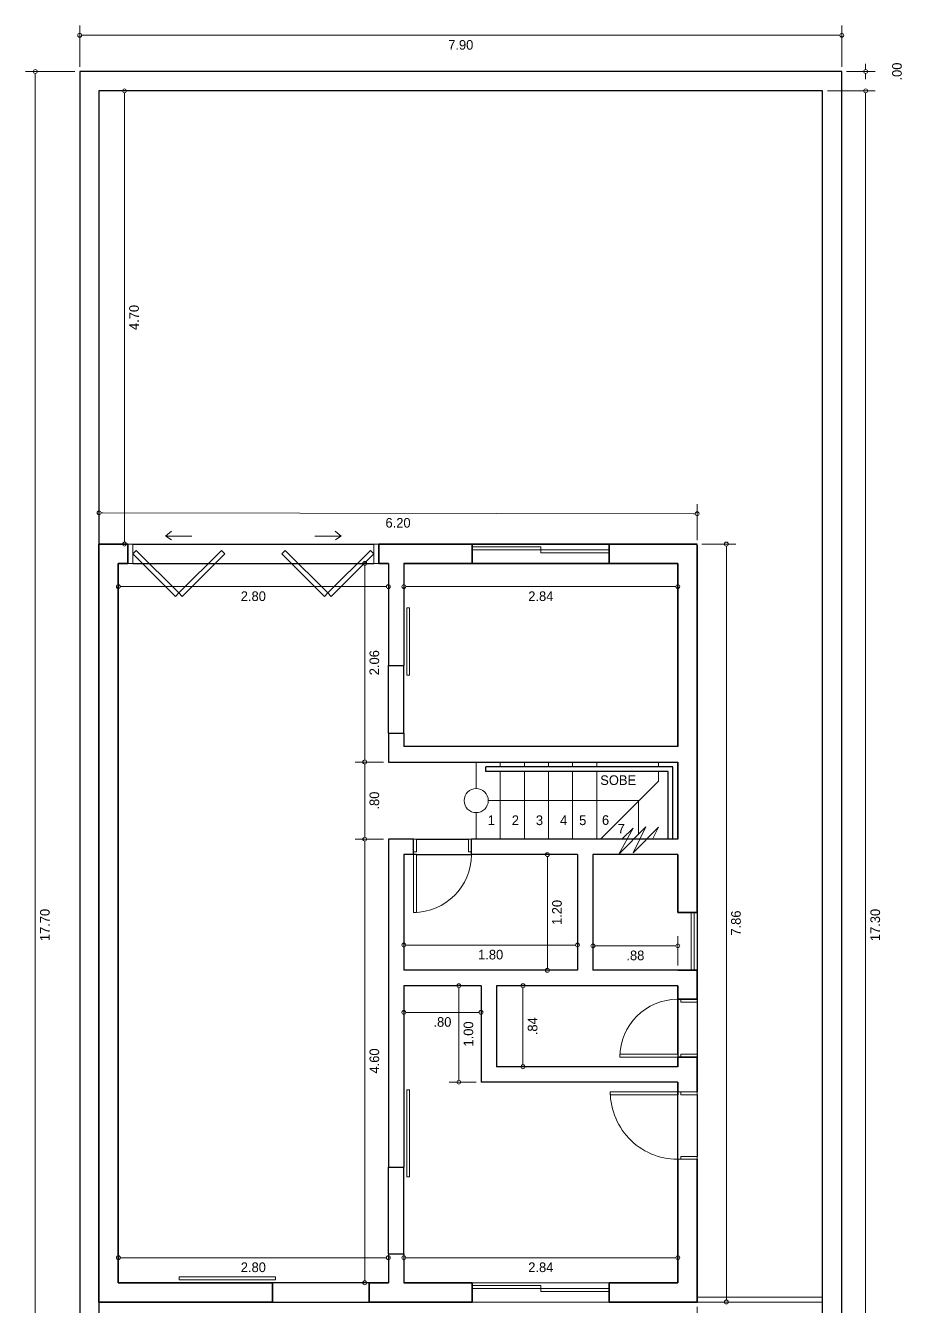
# Model space of a CAD drawing. Header units: inches. Extents: x 256063 to 256317, y 9351677 to 9351803.
# Drawn here: x 256297.97 to 256307.07, y 9351738.51 to 9351751.79 of the extents above; entities that cross this region are included whole.
import ezdxf

# ---------------------------------------------------------------- set-up
doc = ezdxf.new("R2010")
doc.units = ezdxf.units.IN
doc.header["$MEASUREMENT"] = 0
doc.linetypes.add('TRACEJADA', pattern=[19.05, 12.7, -6.35])
for name, color, linetype, lineweight in [('Cotas', 253, 'Continuous', 9), ('Desnível', 70, 'Continuous', 30), ('Guarda-Corpo', 30, 'Continuous', 25), ('Janelas', 50, 'Continuous', 20), ('Paredes Externas', 6, 'Continuous', 35), ('Paredes Internas', 200, 'Continuous', 30), ('Peitoril', 4, 'Continuous', 15), ('Portas', 1, 'Continuous', 20), ('Projeções', 31, 'TRACEJADA', 9), ('Traço Fino', 7, 'Continuous', 13)]:
    doc.layers.add(name, color=color, linetype=linetype, lineweight=lineweight)
doc.dimstyles.new('Cota Projetos Arquitetônicos', dxfattribs={"dimtxt": 0.1, "dimasz": 0.04, "dimexe": 0.1, "dimexo": 0.05, "dimgap": 0.05, "dimtad": 4, "dimzin": 4, "dimdsep": 46, "dimtxsty": 'Standard', "dimblk": 'DOTBLANK', "dimcen": 0.09, "dimclrd": 7, "dimclre": 7, "dimclrt": 7, "dimadec": 0, "dimazin": 0, "dimtfac": 1, "dimtmove": 2, "dimatfit": 3, "dimfxl": 1, "dimtolj": 1, "dimtzin": 0, "dimlwd": 13, "dimlwe": 13, "dimarcsym": 0})

# ---------------------------------------------------------------- blocks, each defined once
blk = doc.blocks.new('_DotBlank')
at = {"color": 0, "linetype": 'ByBlock', "lineweight": -2}
blk.add_line((-0.5, 0), (-1, 0), dxfattribs=at)
blk.add_circle((0, 0), 0.5, dxfattribs=at)
blk = doc.blocks.new('*D2')
at = {"layer": 'Cotas', "color": 7, "linetype": 'Continuous', "lineweight": 13, "transparency": 16777216}
for p, q in [((256298.478, 9351751.31), (256297.968, 9351751.31)), ((256298.068, 9351733.65), (256298.068, 9351751.27)), ((256298.478, 9351733.61), (256297.968, 9351733.61))]:
    blk.add_line(p, q, dxfattribs=at)
at = {"layer": 'Defpoints', "color": 0, "transparency": 16777216}
for p in [(256298.068, 9351751.31), (256298.528, 9351751.31), (256298.528, 9351733.61)]:
    blk.add_point(p, dxfattribs=at)
at = {"layer": 'Cotas', "color": 7, "lineweight": 13, "transparency": 16777216, "xscale": 0.04, "yscale": 0.04, "zscale": 0.04}
for p, rotation in [((256298.068, 9351751.31), 90), ((256298.068, 9351733.61), 270)]:
    blk.add_blockref('_DotBlank', p, dxfattribs=dict(at, rotation=rotation))
at = {"layer": 'Cotas', "color": 7, "transparency": 16777216, "insert": (256298.168, 9351742.46), "char_height": 0.1, "attachment_point": 5, "rotation": 90}
blk.add_mtext('\\A1;17.70', dxfattribs=at)
blk = doc.blocks.new('*D3')
at = {"layer": 'Cotas', "color": 7, "linetype": 'Continuous', "lineweight": 13, "transparency": 16777216}
for p, q in [((256298.528, 9351751.36), (256298.528, 9351751.786)), ((256306.428, 9351751.36), (256306.428, 9351751.786)), ((256306.388, 9351751.686), (256298.568, 9351751.686))]:
    blk.add_line(p, q, dxfattribs=at)
at = {"layer": 'Defpoints', "color": 0, "transparency": 16777216}
for p in [(256298.528, 9351751.686), (256298.528, 9351751.31), (256306.428, 9351751.31)]:
    blk.add_point(p, dxfattribs=at)
at = {"layer": 'Cotas', "color": 7, "lineweight": 13, "transparency": 16777216, "xscale": 0.04, "yscale": 0.04, "zscale": 0.04, "rotation": 180}
blk.add_blockref('_DotBlank', (256298.528, 9351751.686), dxfattribs=at)
at = {"layer": 'Cotas', "color": 7, "lineweight": 13, "transparency": 16777216, "xscale": 0.04, "yscale": 0.04, "zscale": 0.04}
blk.add_blockref('_DotBlank', (256306.428, 9351751.686), dxfattribs=at)
at = {"layer": 'Cotas', "color": 7, "transparency": 16777216, "insert": (256302.478, 9351751.586), "char_height": 0.1, "attachment_point": 5}
blk.add_mtext('\\A1;7.90', dxfattribs=at)
blk = doc.blocks.new('*D4')
at = {"layer": 'Cotas', "color": 7, "linetype": 'Continuous', "lineweight": 13, "transparency": 16777216}
for p, q in [((256306.675, 9351751.35), (256306.675, 9351751.39)), ((256306.478, 9351751.31), (256306.775, 9351751.31)), ((256306.478, 9351751.31), (256306.775, 9351751.31)), ((256306.675, 9351751.27), (256306.675, 9351751.23))]:
    blk.add_line(p, q, dxfattribs=at)
at = {"layer": 'Defpoints', "color": 0, "transparency": 16777216}
for p in [(256306.428, 9351751.31), (256306.428, 9351751.31), (256306.675, 9351751.31)]:
    blk.add_point(p, dxfattribs=at)
at = {"layer": 'Cotas', "color": 7, "lineweight": 13, "transparency": 16777216, "xscale": 0.04, "yscale": 0.04, "zscale": 0.04}
for rotation in [270, 90]:
    blk.add_blockref('_DotBlank', (256306.675, 9351751.31), dxfattribs=dict(at, rotation=rotation))
at = {"layer": 'Cotas', "color": 7, "transparency": 16777216, "insert": (256307, 9351751.31), "char_height": 0.1, "attachment_point": 5, "rotation": 90}
blk.add_mtext('\\A1;.00', dxfattribs=at)
blk = doc.blocks.new('*D5')
at = {"layer": 'Cotas', "color": 7, "linetype": 'Continuous', "lineweight": 13, "transparency": 16777216}
for p, q in [((256306.278, 9351751.11), (256306.775, 9351751.11)), ((256306.675, 9351751.07), (256306.675, 9351733.85)), ((256306.278, 9351733.81), (256306.775, 9351733.81))]:
    blk.add_line(p, q, dxfattribs=at)
at = {"layer": 'Defpoints', "color": 0, "transparency": 16777216}
for p in [(256306.228, 9351751.11), (256306.228, 9351733.81), (256306.675, 9351733.81)]:
    blk.add_point(p, dxfattribs=at)
at = {"layer": 'Cotas', "color": 7, "lineweight": 13, "transparency": 16777216, "xscale": 0.04, "yscale": 0.04, "zscale": 0.04}
for p, rotation in [((256306.675, 9351751.11), 90), ((256306.675, 9351733.81), 270)]:
    blk.add_blockref('_DotBlank', p, dxfattribs=dict(at, rotation=rotation))
at = {"layer": 'Cotas', "color": 7, "transparency": 16777216, "insert": (256306.775, 9351742.46), "char_height": 0.1, "attachment_point": 5, "rotation": 90}
blk.add_mtext('\\A1;17.30', dxfattribs=at)
blk = doc.blocks.new('*D6')
at = {"layer": 'Cotas', "color": 7, "linetype": 'Continuous', "lineweight": 13, "transparency": 16777216}
for p, q in [((256298.728, 9351738.5), (256298.728, 9351738.229)), ((256304.928, 9351738.5), (256304.928, 9351738.229)), ((256298.768, 9351738.329), (256304.888, 9351738.329))]:
    blk.add_line(p, q, dxfattribs=at)
at = {"layer": 'Defpoints', "color": 0, "transparency": 16777216}
for p in [(256298.728, 9351738.55), (256304.928, 9351738.55), (256304.928, 9351738.329)]:
    blk.add_point(p, dxfattribs=at)
at = {"layer": 'Cotas', "color": 7, "lineweight": 13, "transparency": 16777216, "xscale": 0.04, "yscale": 0.04, "zscale": 0.04, "rotation": 180}
blk.add_blockref('_DotBlank', (256298.728, 9351738.329), dxfattribs=at)
at = {"layer": 'Cotas', "color": 7, "lineweight": 13, "transparency": 16777216, "xscale": 0.04, "yscale": 0.04, "zscale": 0.04}
blk.add_blockref('_DotBlank', (256304.928, 9351738.329), dxfattribs=at)
at = {"layer": 'Cotas', "color": 7, "transparency": 16777216, "insert": (256301.828, 9351738.229), "char_height": 0.1, "attachment_point": 5}
blk.add_mtext('\\A1;6.20', dxfattribs=at)
blk = doc.blocks.new('*D7')
at = {"layer": 'Cotas', "color": 7, "linetype": 'Continuous', "lineweight": 13, "transparency": 16777216}
for p, q in [((256304.928, 9351738.5), (256304.928, 9351738.229)), ((256306.228, 9351738.5), (256306.228, 9351738.229)), ((256304.968, 9351738.329), (256306.188, 9351738.329))]:
    blk.add_line(p, q, dxfattribs=at)
at = {"layer": 'Defpoints', "color": 0, "transparency": 16777216}
for p in [(256304.928, 9351738.55), (256306.228, 9351738.55), (256306.228, 9351738.329)]:
    blk.add_point(p, dxfattribs=at)
at = {"layer": 'Cotas', "color": 7, "lineweight": 13, "transparency": 16777216, "xscale": 0.04, "yscale": 0.04, "zscale": 0.04, "rotation": 180}
blk.add_blockref('_DotBlank', (256304.928, 9351738.329), dxfattribs=at)
at = {"layer": 'Cotas', "color": 7, "lineweight": 13, "transparency": 16777216, "xscale": 0.04, "yscale": 0.04, "zscale": 0.04}
blk.add_blockref('_DotBlank', (256306.228, 9351738.329), dxfattribs=at)
at = {"layer": 'Cotas', "color": 7, "transparency": 16777216, "insert": (256305.578, 9351738.229), "char_height": 0.1, "attachment_point": 5}
blk.add_mtext('\\A1;1.30', dxfattribs=at)
blk = doc.blocks.new('*D8')
at = {"layer": 'Cotas', "color": 7, "linetype": 'Continuous', "lineweight": 13, "transparency": 16777216}
for p, q in [((256298.928, 9351738.8), (256298.928, 9351739.11)), ((256301.728, 9351738.8), (256301.728, 9351739.11)), ((256298.968, 9351739.01), (256301.688, 9351739.01))]:
    blk.add_line(p, q, dxfattribs=at)
at = {"layer": 'Defpoints', "color": 0, "transparency": 16777216}
for p in [(256301.728, 9351739.01), (256298.928, 9351738.75), (256301.728, 9351738.75)]:
    blk.add_point(p, dxfattribs=at)
at = {"layer": 'Cotas', "color": 7, "lineweight": 13, "transparency": 16777216, "xscale": 0.04, "yscale": 0.04, "zscale": 0.04, "rotation": 180}
blk.add_blockref('_DotBlank', (256298.928, 9351739.01), dxfattribs=at)
at = {"layer": 'Cotas', "color": 7, "lineweight": 13, "transparency": 16777216, "xscale": 0.04, "yscale": 0.04, "zscale": 0.04}
blk.add_blockref('_DotBlank', (256301.728, 9351739.01), dxfattribs=at)
at = {"layer": 'Cotas', "color": 7, "transparency": 16777216, "insert": (256300.328, 9351738.91), "char_height": 0.1, "attachment_point": 5}
blk.add_mtext('\\A1;2.80', dxfattribs=at)
blk = doc.blocks.new('*D9')
at = {"layer": 'Cotas', "color": 7, "linetype": 'Continuous', "lineweight": 13, "transparency": 16777216}
for p, q in [((256301.888, 9351738.8), (256301.888, 9351739.11)), ((256304.728, 9351738.8), (256304.728, 9351739.11)), ((256301.928, 9351739.01), (256304.688, 9351739.01))]:
    blk.add_line(p, q, dxfattribs=at)
at = {"layer": 'Defpoints', "color": 0, "transparency": 16777216}
for p in [(256304.728, 9351739.01), (256301.888, 9351738.75), (256304.728, 9351738.75)]:
    blk.add_point(p, dxfattribs=at)
at = {"layer": 'Cotas', "color": 7, "lineweight": 13, "transparency": 16777216, "xscale": 0.04, "yscale": 0.04, "zscale": 0.04, "rotation": 180}
blk.add_blockref('_DotBlank', (256301.888, 9351739.01), dxfattribs=at)
at = {"layer": 'Cotas', "color": 7, "lineweight": 13, "transparency": 16777216, "xscale": 0.04, "yscale": 0.04, "zscale": 0.04}
blk.add_blockref('_DotBlank', (256304.728, 9351739.01), dxfattribs=at)
at = {"layer": 'Cotas', "color": 7, "transparency": 16777216, "insert": (256303.308, 9351738.91), "char_height": 0.1, "attachment_point": 5}
blk.add_mtext('\\A1;2.84', dxfattribs=at)
blk = doc.blocks.new('*D10')
at = {"layer": 'Cotas', "color": 7, "linetype": 'Continuous', "lineweight": 13, "transparency": 16777216}
for p, q in [((256301.678, 9351743.35), (256301.383, 9351743.35)), ((256301.483, 9351738.79), (256301.483, 9351743.31)), ((256301.678, 9351738.75), (256301.383, 9351738.75))]:
    blk.add_line(p, q, dxfattribs=at)
at = {"layer": 'Defpoints', "color": 0, "transparency": 16777216}
for p in [(256301.483, 9351743.35), (256301.728, 9351743.35), (256301.728, 9351738.75)]:
    blk.add_point(p, dxfattribs=at)
at = {"layer": 'Cotas', "color": 7, "lineweight": 13, "transparency": 16777216, "xscale": 0.04, "yscale": 0.04, "zscale": 0.04}
for p, rotation in [((256301.483, 9351743.35), 90), ((256301.483, 9351738.75), 270)]:
    blk.add_blockref('_DotBlank', p, dxfattribs=dict(at, rotation=rotation))
at = {"layer": 'Cotas', "color": 7, "transparency": 16777216, "insert": (256301.583, 9351741.05), "char_height": 0.1, "attachment_point": 5, "rotation": 90}
blk.add_mtext('\\A1;4.60', dxfattribs=at)
blk = doc.blocks.new('*D11')
at = {"layer": 'Cotas', "color": 7, "linetype": 'Continuous', "lineweight": 13, "transparency": 16777216}
for p, q in [((256301.678, 9351746.21), (256301.383, 9351746.21)), ((256301.483, 9351746.17), (256301.483, 9351744.19)), ((256301.678, 9351744.15), (256301.383, 9351744.15))]:
    blk.add_line(p, q, dxfattribs=at)
at = {"layer": 'Defpoints', "color": 0, "transparency": 16777216}
for p in [(256301.728, 9351746.21), (256301.483, 9351744.15), (256301.728, 9351744.15)]:
    blk.add_point(p, dxfattribs=at)
at = {"layer": 'Cotas', "color": 7, "lineweight": 13, "transparency": 16777216, "xscale": 0.04, "yscale": 0.04, "zscale": 0.04}
for p, rotation in [((256301.483, 9351746.21), 90), ((256301.483, 9351744.15), 270)]:
    blk.add_blockref('_DotBlank', p, dxfattribs=dict(at, rotation=rotation))
at = {"layer": 'Cotas', "color": 7, "transparency": 16777216, "insert": (256301.583, 9351745.18), "char_height": 0.1, "attachment_point": 5, "rotation": 90}
blk.add_mtext('\\A1;2.06', dxfattribs=at)
blk = doc.blocks.new('*D12')
at = {"layer": 'Cotas', "color": 7, "linetype": 'Continuous', "lineweight": 13, "transparency": 16777216}
for p, q in [((256301.678, 9351744.15), (256301.383, 9351744.15)), ((256301.483, 9351744.11), (256301.483, 9351743.39)), ((256301.678, 9351743.35), (256301.383, 9351743.35))]:
    blk.add_line(p, q, dxfattribs=at)
at = {"layer": 'Defpoints', "color": 0, "transparency": 16777216}
for p in [(256301.728, 9351744.15), (256301.483, 9351743.35), (256301.728, 9351743.35)]:
    blk.add_point(p, dxfattribs=at)
at = {"layer": 'Cotas', "color": 7, "lineweight": 13, "transparency": 16777216, "xscale": 0.04, "yscale": 0.04, "zscale": 0.04}
for p, rotation in [((256301.483, 9351744.15), 90), ((256301.483, 9351743.35), 270)]:
    blk.add_blockref('_DotBlank', p, dxfattribs=dict(at, rotation=rotation))
at = {"layer": 'Cotas', "color": 7, "transparency": 16777216, "insert": (256301.583, 9351743.75), "char_height": 0.1, "attachment_point": 5, "rotation": 90}
blk.add_mtext('\\A1;.80', dxfattribs=at)
blk = doc.blocks.new('*D13')
at = {"layer": 'Cotas', "color": 7, "linetype": 'Continuous', "lineweight": 13, "transparency": 16777216}
for p, q in [((256298.928, 9351746.16), (256298.928, 9351745.869)), ((256301.728, 9351746.16), (256301.728, 9351745.869)), ((256298.968, 9351745.969), (256301.688, 9351745.969))]:
    blk.add_line(p, q, dxfattribs=at)
at = {"layer": 'Defpoints', "color": 0, "transparency": 16777216}
for p in [(256298.928, 9351746.21), (256301.728, 9351746.21), (256301.728, 9351745.969)]:
    blk.add_point(p, dxfattribs=at)
at = {"layer": 'Cotas', "color": 7, "lineweight": 13, "transparency": 16777216, "xscale": 0.04, "yscale": 0.04, "zscale": 0.04, "rotation": 180}
blk.add_blockref('_DotBlank', (256298.928, 9351745.969), dxfattribs=at)
at = {"layer": 'Cotas', "color": 7, "lineweight": 13, "transparency": 16777216, "xscale": 0.04, "yscale": 0.04, "zscale": 0.04}
blk.add_blockref('_DotBlank', (256301.728, 9351745.969), dxfattribs=at)
at = {"layer": 'Cotas', "color": 7, "transparency": 16777216, "insert": (256300.328, 9351745.869), "char_height": 0.1, "attachment_point": 5}
blk.add_mtext('\\A1;2.80', dxfattribs=at)
blk = doc.blocks.new('*D14')
at = {"layer": 'Cotas', "color": 7, "linetype": 'Continuous', "lineweight": 13, "transparency": 16777216}
for p, q in [((256301.888, 9351746.16), (256301.888, 9351745.869)), ((256304.728, 9351746.16), (256304.728, 9351745.869)), ((256301.928, 9351745.969), (256304.688, 9351745.969))]:
    blk.add_line(p, q, dxfattribs=at)
at = {"layer": 'Defpoints', "color": 0, "transparency": 16777216}
for p in [(256301.888, 9351746.21), (256304.728, 9351746.21), (256304.728, 9351745.969)]:
    blk.add_point(p, dxfattribs=at)
at = {"layer": 'Cotas', "color": 7, "lineweight": 13, "transparency": 16777216, "xscale": 0.04, "yscale": 0.04, "zscale": 0.04, "rotation": 180}
blk.add_blockref('_DotBlank', (256301.888, 9351745.969), dxfattribs=at)
at = {"layer": 'Cotas', "color": 7, "lineweight": 13, "transparency": 16777216, "xscale": 0.04, "yscale": 0.04, "zscale": 0.04}
blk.add_blockref('_DotBlank', (256304.728, 9351745.969), dxfattribs=at)
at = {"layer": 'Cotas', "color": 7, "transparency": 16777216, "insert": (256303.308, 9351745.869), "char_height": 0.1, "attachment_point": 5}
blk.add_mtext('\\A1;2.84', dxfattribs=at)
blk = doc.blocks.new('*D16')
at = {"layer": 'Cotas', "color": 7, "linetype": 'Continuous', "lineweight": 13, "transparency": 16777216}
for p, q in [((256298.728, 9351746.46), (256298.729, 9351746.834)), ((256298.769, 9351746.734), (256304.889, 9351746.725)), ((256304.928, 9351746.451), (256304.929, 9351746.825))]:
    blk.add_line(p, q, dxfattribs=at)
at = {"layer": 'Defpoints', "color": 0, "transparency": 16777216}
for p in [(256304.929, 9351746.725), (256298.728, 9351746.41), (256304.928, 9351746.401)]:
    blk.add_point(p, dxfattribs=at)
at = {"layer": 'Cotas', "color": 7, "lineweight": 13, "transparency": 16777216, "xscale": 0.04, "yscale": 0.04, "zscale": 0.04}
for p, rotation in [((256298.729, 9351746.734), 179.9161044573663), ((256304.929, 9351746.725), 359.9161044573663)]:
    blk.add_blockref('_DotBlank', p, dxfattribs=dict(at, rotation=rotation))
at = {"layer": 'Cotas', "color": 7, "transparency": 16777216, "insert": (256301.828, 9351746.63), "char_height": 0.1, "attachment_point": 5, "rotation": 359.9161}
blk.add_mtext('\\A1;6.20', dxfattribs=at)
blk = doc.blocks.new('*D17')
at = {"layer": 'Cotas', "color": 7, "linetype": 'Continuous', "lineweight": 13, "transparency": 16777216}
for p, q in [((256298.778, 9351751.11), (256299.092, 9351751.11)), ((256298.992, 9351751.07), (256298.992, 9351746.45)), ((256298.778, 9351746.41), (256299.092, 9351746.41))]:
    blk.add_line(p, q, dxfattribs=at)
at = {"layer": 'Defpoints', "color": 0, "transparency": 16777216}
for p in [(256298.728, 9351751.11), (256298.728, 9351746.41), (256298.992, 9351746.41)]:
    blk.add_point(p, dxfattribs=at)
at = {"layer": 'Cotas', "color": 7, "lineweight": 13, "transparency": 16777216, "xscale": 0.04, "yscale": 0.04, "zscale": 0.04}
for p, rotation in [((256298.992, 9351751.11), 90), ((256298.992, 9351746.41), 270)]:
    blk.add_blockref('_DotBlank', p, dxfattribs=dict(at, rotation=rotation))
at = {"layer": 'Cotas', "color": 7, "transparency": 16777216, "insert": (256299.092, 9351748.76), "char_height": 0.1, "attachment_point": 5, "rotation": 90}
blk.add_mtext('\\A1;4.70', dxfattribs=at)
blk = doc.blocks.new('*D18')
at = {"layer": 'Cotas', "color": 7, "linetype": 'Continuous', "lineweight": 13, "transparency": 16777216}
for p, q in [((256301.888, 9351741.78), (256301.888, 9351741.454)), ((256302.688, 9351741.78), (256302.688, 9351741.454)), ((256302.648, 9351741.554), (256301.928, 9351741.554))]:
    blk.add_line(p, q, dxfattribs=at)
at = {"layer": 'Defpoints', "color": 0, "transparency": 16777216}
for p in [(256301.888, 9351741.83), (256302.688, 9351741.83), (256301.888, 9351741.554)]:
    blk.add_point(p, dxfattribs=at)
at = {"layer": 'Cotas', "color": 7, "lineweight": 13, "transparency": 16777216, "xscale": 0.04, "yscale": 0.04, "zscale": 0.04}
for p, rotation in [((256301.888, 9351741.554), 180.0000001334021), ((256302.688, 9351741.554), 1.334021693111254e-07)]:
    blk.add_blockref('_DotBlank', p, dxfattribs=dict(at, rotation=rotation))
at = {"layer": 'Cotas', "color": 7, "transparency": 16777216, "insert": (256302.288, 9351741.454), "char_height": 0.1, "attachment_point": 5, "rotation": 0}
blk.add_mtext('\\A1;.80', dxfattribs=at)
blk = doc.blocks.new('*D19')
at = {"layer": 'Cotas', "color": 7, "linetype": 'Continuous', "lineweight": 13, "transparency": 16777216}
for p, q in [((256302.898, 9351741.83), (256303.223, 9351741.83)), ((256303.123, 9351741.79), (256303.123, 9351741.03)), ((256302.898, 9351740.99), (256303.223, 9351740.99))]:
    blk.add_line(p, q, dxfattribs=at)
at = {"layer": 'Defpoints', "color": 0, "transparency": 16777216}
for p in [(256302.848, 9351741.83), (256302.848, 9351740.99), (256303.123, 9351740.99)]:
    blk.add_point(p, dxfattribs=at)
at = {"layer": 'Cotas', "color": 7, "lineweight": 13, "transparency": 16777216, "xscale": 0.04, "yscale": 0.04, "zscale": 0.04}
for p, rotation in [((256303.123, 9351741.83), 90), ((256303.123, 9351740.99), 270)]:
    blk.add_blockref('_DotBlank', p, dxfattribs=dict(at, rotation=rotation))
at = {"layer": 'Cotas', "color": 7, "transparency": 16777216, "insert": (256303.223, 9351741.41), "char_height": 0.1, "attachment_point": 5, "rotation": 90}
blk.add_mtext('\\A1;.84', dxfattribs=at)
blk = doc.blocks.new('*D21')
at = {"layer": 'Cotas', "color": 7, "linetype": 'Continuous', "lineweight": 13, "transparency": 16777216}
for p, q in [((256302.638, 9351741.83), (256302.358, 9351741.83)), ((256302.458, 9351741.79), (256302.458, 9351740.87)), ((256302.638, 9351740.83), (256302.358, 9351740.83))]:
    blk.add_line(p, q, dxfattribs=at)
at = {"layer": 'Defpoints', "color": 0, "transparency": 16777216}
for p in [(256302.688, 9351741.83), (256302.458, 9351740.83), (256302.688, 9351740.83)]:
    blk.add_point(p, dxfattribs=at)
at = {"layer": 'Cotas', "color": 7, "lineweight": 13, "transparency": 16777216, "xscale": 0.04, "yscale": 0.04, "zscale": 0.04}
for p, rotation in [((256302.458, 9351741.83), 90), ((256302.458, 9351740.83), 270)]:
    blk.add_blockref('_DotBlank', p, dxfattribs=dict(at, rotation=rotation))
at = {"layer": 'Cotas', "color": 7, "transparency": 16777216, "insert": (256302.558, 9351741.33), "char_height": 0.1, "attachment_point": 5, "rotation": 90}
blk.add_mtext('\\A1;1.00', dxfattribs=at)
blk = doc.blocks.new('*D22')
at = {"layer": 'Cotas', "color": 7, "linetype": 'Continuous', "lineweight": 13, "transparency": 16777216}
for p, q in [((256303.638, 9351743.19), (256303.276, 9351743.19)), ((256303.376, 9351743.15), (256303.376, 9351742.03)), ((256303.638, 9351741.99), (256303.276, 9351741.99))]:
    blk.add_line(p, q, dxfattribs=at)
at = {"layer": 'Defpoints', "color": 0, "transparency": 16777216}
for p in [(256303.688, 9351743.19), (256303.376, 9351741.99), (256303.688, 9351741.99)]:
    blk.add_point(p, dxfattribs=at)
at = {"layer": 'Cotas', "color": 7, "lineweight": 13, "transparency": 16777216, "xscale": 0.04, "yscale": 0.04, "zscale": 0.04}
for p, rotation in [((256303.376, 9351743.19), 90), ((256303.376, 9351741.99), 270)]:
    blk.add_blockref('_DotBlank', p, dxfattribs=dict(at, rotation=rotation))
at = {"layer": 'Cotas', "color": 7, "transparency": 16777216, "insert": (256303.476, 9351742.59), "char_height": 0.1, "attachment_point": 5, "rotation": 90}
blk.add_mtext('\\A1;1.20', dxfattribs=at)
blk = doc.blocks.new('*D23')
at = {"layer": 'Cotas', "color": 7, "linetype": 'Continuous', "lineweight": 13, "transparency": 16777216}
for p, q in [((256301.888, 9351742.04), (256301.888, 9351742.352)), ((256303.688, 9351742.04), (256303.688, 9351742.352)), ((256301.928, 9351742.252), (256303.648, 9351742.252))]:
    blk.add_line(p, q, dxfattribs=at)
at = {"layer": 'Defpoints', "color": 0, "transparency": 16777216}
for p in [(256303.688, 9351742.252), (256301.888, 9351741.99), (256303.688, 9351741.99)]:
    blk.add_point(p, dxfattribs=at)
at = {"layer": 'Cotas', "color": 7, "lineweight": 13, "transparency": 16777216, "xscale": 0.04, "yscale": 0.04, "zscale": 0.04, "rotation": 180}
blk.add_blockref('_DotBlank', (256301.888, 9351742.252), dxfattribs=at)
at = {"layer": 'Cotas', "color": 7, "lineweight": 13, "transparency": 16777216, "xscale": 0.04, "yscale": 0.04, "zscale": 0.04}
blk.add_blockref('_DotBlank', (256303.688, 9351742.252), dxfattribs=at)
at = {"layer": 'Cotas', "color": 7, "transparency": 16777216, "insert": (256302.788, 9351742.152), "char_height": 0.1, "attachment_point": 5}
blk.add_mtext('\\A1;1.80', dxfattribs=at)
blk = doc.blocks.new('*D24')
at = {"layer": 'Cotas', "color": 7, "linetype": 'Continuous', "lineweight": 13, "transparency": 16777216}
for p, q in [((256303.848, 9351742.04), (256303.848, 9351742.344)), ((256304.728, 9351742.04), (256304.728, 9351742.344)), ((256303.888, 9351742.244), (256304.688, 9351742.244))]:
    blk.add_line(p, q, dxfattribs=at)
at = {"layer": 'Defpoints', "color": 0, "transparency": 16777216}
for p in [(256304.728, 9351742.244), (256303.848, 9351741.99), (256304.728, 9351741.99)]:
    blk.add_point(p, dxfattribs=at)
at = {"layer": 'Cotas', "color": 7, "lineweight": 13, "transparency": 16777216, "xscale": 0.04, "yscale": 0.04, "zscale": 0.04, "rotation": 180}
blk.add_blockref('_DotBlank', (256303.848, 9351742.244), dxfattribs=at)
at = {"layer": 'Cotas', "color": 7, "lineweight": 13, "transparency": 16777216, "xscale": 0.04, "yscale": 0.04, "zscale": 0.04}
blk.add_blockref('_DotBlank', (256304.728, 9351742.244), dxfattribs=at)
at = {"layer": 'Cotas', "color": 7, "transparency": 16777216, "insert": (256304.288, 9351742.144), "char_height": 0.1, "attachment_point": 5}
blk.add_mtext('\\A1;.88', dxfattribs=at)
blk = doc.blocks.new('*D36')
at = {"layer": 'Cotas', "color": 7, "linetype": 'Continuous', "lineweight": 13, "transparency": 16777216}
for p, q in [((256304.978, 9351746.41), (256305.331, 9351746.41)), ((256305.231, 9351738.59), (256305.231, 9351746.37)), ((256304.978, 9351738.55), (256305.331, 9351738.55))]:
    blk.add_line(p, q, dxfattribs=at)
at = {"layer": 'Defpoints', "color": 0, "transparency": 16777216}
for p in [(256304.928, 9351746.41), (256305.231, 9351746.41), (256304.928, 9351738.55)]:
    blk.add_point(p, dxfattribs=at)
at = {"layer": 'Cotas', "color": 7, "lineweight": 13, "transparency": 16777216, "xscale": 0.04, "yscale": 0.04, "zscale": 0.04}
for p, rotation in [((256305.231, 9351746.41), 90), ((256305.231, 9351738.55), 270)]:
    blk.add_blockref('_DotBlank', p, dxfattribs=dict(at, rotation=rotation))
at = {"layer": 'Cotas', "color": 7, "transparency": 16777216, "insert": (256305.331, 9351742.48), "char_height": 0.1, "attachment_point": 5, "rotation": 90}
blk.add_mtext('\\A1;7.86', dxfattribs=at)

msp = doc.modelspace()

# ---------------------------------------------------------------- linework, layer by layer
for p, q in [((256298.528, 9351751.31), (256298.528, 9351733.61)), ((256306.428, 9351751.31), (256298.528, 9351751.31)), ((256306.428, 9351733.61), (256306.428, 9351751.31)), ((256306.228, 9351751.11), (256298.728, 9351751.11)), ((256298.728, 9351751.11), (256298.728, 9351746.41)), ((256306.228, 9351751.11), (256304.928, 9351751.11)), ((256306.228, 9351733.81), (256306.228, 9351751.11)), ((256298.728, 9351738.55), (256298.728, 9351733.81))]:
    msp.add_line(p, q)
at = {"layer": 'Desnível'}
for p, q in [((256299.078, 9351746.41), (256301.578, 9351746.41)), ((256299.078, 9351746.21), (256301.578, 9351746.21)), ((256301.728, 9351744.45), (256301.728, 9351745.15)), ((256301.888, 9351744.45), (256301.888, 9351745.15)), ((256302.018, 9351743.35), (256302.558, 9351743.35)), ((256302.018, 9351743.19), (256302.588, 9351743.19)), ((256304.928, 9351742.59), (256304.928, 9351741.99)), ((256304.728, 9351741.69), (256304.728, 9351741.09)), ((256304.728, 9351741.12), (256304.728, 9351741.69)), ((256304.928, 9351741.69), (256304.928, 9351741.09)), ((256304.728, 9351740.03), (256304.728, 9351740.73)), ((256304.928, 9351740.7), (256304.928, 9351740.06)), ((256301.728, 9351739.05), (256301.728, 9351739.95)), ((256301.888, 9351739.05), (256301.888, 9351739.95)), ((256301.528, 9351738.75), (256300.528, 9351738.75)), ((256300.528, 9351738.55), (256301.528, 9351738.55))]:
    msp.add_line(p, q, dxfattribs=at)
at = {"layer": 'Guarda-Corpo'}
for p, q in [((256304.678, 9351744.1), (256302.738, 9351744.1)), ((256302.738, 9351744.05), (256302.738, 9351744.1)), ((256304.678, 9351743.35), (256304.678, 9351744.1)), ((256304.628, 9351744.05), (256302.738, 9351744.05)), ((256304.628, 9351743.35), (256304.628, 9351744.05))]:
    msp.add_line(p, q, dxfattribs=at)
at = {"layer": 'Janelas'}
for p, q in [((256303.308, 9351746.38), (256302.598, 9351746.38)), ((256304.018, 9351746.35), (256302.598, 9351746.35)), ((256303.308, 9351746.38), (256303.308, 9351746.32)), ((256304.018, 9351746.32), (256303.308, 9351746.32)), ((256303.308, 9351738.72), (256302.598, 9351738.72)), ((256304.018, 9351738.69), (256302.598, 9351738.69)), ((256303.308, 9351738.72), (256303.308, 9351738.66)), ((256304.018, 9351738.66), (256303.308, 9351738.66))]:
    msp.add_line(p, q, dxfattribs=at)
at = {"layer": 'Paredes Externas'}
for p, q in [((256298.728, 9351746.41), (256298.728, 9351738.55)), ((256299.028, 9351746.41), (256298.728, 9351746.41)), ((256299.028, 9351746.21), (256299.028, 9351746.41)), ((256304.928, 9351746.41), (256301.628, 9351746.41)), ((256301.628, 9351746.21), (256301.628, 9351746.41)), ((256302.598, 9351746.41), (256302.598, 9351746.21)), ((256304.018, 9351746.41), (256304.018, 9351746.21)), ((256304.928, 9351742.59), (256304.928, 9351746.401)), ((256298.928, 9351746.21), (256298.928, 9351738.75)), ((256299.028, 9351746.21), (256298.928, 9351746.21)), ((256301.728, 9351746.21), (256301.628, 9351746.21)), ((256304.728, 9351746.21), (256301.888, 9351746.21)), ((256304.728, 9351744.31), (256304.728, 9351746.21)), ((256304.728, 9351744.15), (256304.728, 9351743.35)), ((256304.728, 9351742.59), (256304.728, 9351743.19)), ((256304.728, 9351742.59), (256304.928, 9351742.59)), ((256304.928, 9351741.99), (256304.728, 9351741.99)), ((256304.928, 9351741.69), (256304.928, 9351741.99)), ((256304.728, 9351741.69), (256304.728, 9351741.83)), ((256304.728, 9351741.69), (256304.928, 9351741.69)), ((256304.728, 9351740.99), (256304.728, 9351741.09)), ((256304.728, 9351740.99), (256304.728, 9351741.09)), ((256304.728, 9351741.09), (256304.928, 9351741.09)), ((256304.928, 9351740.73), (256304.928, 9351741.09)), ((256304.728, 9351740.7), (256304.728, 9351740.83)), ((256304.728, 9351738.75), (256304.728, 9351740.03)), ((256304.928, 9351738.55), (256304.928, 9351740.03)), ((256300.528, 9351738.75), (256298.928, 9351738.75)), ((256300.528, 9351738.75), (256300.528, 9351738.55)), ((256301.728, 9351738.75), (256301.528, 9351738.75)), ((256301.528, 9351738.75), (256301.528, 9351738.55)), ((256302.598, 9351738.75), (256301.888, 9351738.75)), ((256302.598, 9351738.75), (256302.598, 9351738.55)), ((256304.728, 9351738.75), (256304.018, 9351738.75)), ((256304.018, 9351738.75), (256304.018, 9351738.55)), ((256300.528, 9351738.55), (256298.728, 9351738.55)), ((256302.598, 9351738.55), (256301.528, 9351738.55)), ((256304.928, 9351738.55), (256304.018, 9351738.55))]:
    msp.add_line(p, q, dxfattribs=at)
at = {"layer": 'Paredes Internas'}
for p, q in [((256301.728, 9351746.21), (256301.728, 9351745.15)), ((256301.888, 9351746.21), (256301.888, 9351745.15)), ((256301.728, 9351745.15), (256301.888, 9351745.15)), ((256301.728, 9351744.45), (256301.888, 9351744.45)), ((256301.728, 9351744.45), (256301.728, 9351744.15)), ((256301.888, 9351744.45), (256301.888, 9351744.31)), ((256304.728, 9351744.31), (256301.888, 9351744.31)), ((256301.728, 9351744.15), (256304.728, 9351744.15)), ((256301.728, 9351743.35), (256301.728, 9351739.95)), ((256301.988, 9351743.35), (256301.728, 9351743.35)), ((256301.988, 9351743.19), (256301.988, 9351743.35)), ((256304.728, 9351743.35), (256302.588, 9351743.35)), ((256302.588, 9351743.19), (256302.588, 9351743.35)), ((256301.888, 9351743.19), (256301.888, 9351741.99)), ((256302.018, 9351743.19), (256301.888, 9351743.19)), ((256303.688, 9351743.19), (256302.588, 9351743.19)), ((256303.688, 9351743.19), (256303.688, 9351741.99)), ((256304.728, 9351743.19), (256303.848, 9351743.19)), ((256303.848, 9351743.19), (256303.848, 9351741.99)), ((256303.688, 9351741.99), (256301.888, 9351741.99)), ((256304.728, 9351741.99), (256303.848, 9351741.99)), ((256302.688, 9351741.83), (256301.888, 9351741.83)), ((256301.888, 9351741.83), (256301.888, 9351739.95)), ((256302.688, 9351741.83), (256302.688, 9351740.83)), ((256304.728, 9351741.83), (256302.848, 9351741.83)), ((256302.848, 9351741.83), (256302.848, 9351740.99)), ((256304.728, 9351740.99), (256302.848, 9351740.99)), ((256304.728, 9351740.83), (256302.688, 9351740.83)), ((256301.728, 9351739.95), (256301.888, 9351739.95)), ((256301.728, 9351739.05), (256301.888, 9351739.05)), ((256301.728, 9351739.05), (256301.728, 9351738.75)), ((256301.888, 9351739.05), (256301.888, 9351738.75))]:
    msp.add_line(p, q, dxfattribs=at)
at = {"layer": 'Peitoril'}
for p, q in [((256302.598, 9351746.41), (256304.018, 9351746.41)), ((256302.598, 9351746.21), (256304.018, 9351746.21)), ((256302.598, 9351738.75), (256304.018, 9351738.75)), ((256302.598, 9351738.55), (256304.018, 9351738.55))]:
    msp.add_line(p, q, dxfattribs=at)
at = {"layer": 'Portas'}
for p, q in [((256299.078, 9351746.41), (256299.028, 9351746.41)), ((256299.078, 9351746.21), (256299.078, 9351746.41)), ((256301.578, 9351746.21), (256301.578, 9351746.41)), ((256301.578, 9351746.41), (256301.628, 9351746.41)), ((256299.028, 9351746.21), (256299.078, 9351746.21)), ((256301.578, 9351746.21), (256301.628, 9351746.21)), ((256301.918, 9351745.75), (256301.918, 9351745.05)), ((256301.918, 9351745.75), (256301.948, 9351745.75)), ((256301.948, 9351745.75), (256301.948, 9351745.05)), ((256301.918, 9351745.05), (256301.948, 9351745.05)), ((256301.988, 9351743.35), (256302.018, 9351743.35)), ((256302.018, 9351743.22), (256302.018, 9351743.35)), ((256302.558, 9351743.22), (256302.558, 9351743.35)), ((256302.558, 9351743.35), (256302.588, 9351743.35)), ((256301.988, 9351743.22), (256302.018, 9351743.22)), ((256301.988, 9351743.19), (256301.988, 9351742.59)), ((256302.018, 9351743.19), (256301.988, 9351743.19)), ((256302.018, 9351742.59), (256302.018, 9351743.19)), ((256302.558, 9351743.22), (256302.588, 9351743.22)), ((256301.988, 9351742.59), (256302.018, 9351742.59)), ((256304.868, 9351742.59), (256304.868, 9351741.99)), ((256304.898, 9351742.59), (256304.898, 9351741.99)), ((256304.758, 9351741.66), (256304.758, 9351741.69)), ((256304.928, 9351741.69), (256304.928, 9351741.66)), ((256304.758, 9351741.66), (256304.928, 9351741.66)), ((256304.128, 9351741.09), (256304.128, 9351741.12)), ((256304.128, 9351741.12), (256304.728, 9351741.12)), ((256304.728, 9351741.09), (256304.128, 9351741.09)), ((256304.728, 9351741.12), (256304.728, 9351741.09)), ((256304.758, 9351741.12), (256304.928, 9351741.12)), ((256304.758, 9351741.09), (256304.758, 9351741.12)), ((256304.928, 9351741.09), (256304.928, 9351741.12)), ((256301.918, 9351740.75), (256301.918, 9351739.85)), ((256301.918, 9351740.75), (256301.948, 9351740.75)), ((256301.948, 9351740.75), (256301.948, 9351739.85)), ((256304.728, 9351740.73), (256304.028, 9351740.73)), ((256304.028, 9351740.73), (256304.028, 9351740.7)), ((256304.728, 9351740.7), (256304.028, 9351740.7)), ((256304.728, 9351740.73), (256304.928, 9351740.73)), ((256304.728, 9351740.7), (256304.728, 9351740.73)), ((256304.758, 9351740.7), (256304.758, 9351740.73)), ((256304.758, 9351740.7), (256304.928, 9351740.7)), ((256304.928, 9351740.7), (256304.928, 9351740.73)), ((256304.728, 9351740.03), (256304.928, 9351740.03)), ((256304.758, 9351740.03), (256304.758, 9351740.06)), ((256304.758, 9351740.06), (256304.928, 9351740.06)), ((256304.928, 9351740.03), (256304.928, 9351740.06)), ((256301.918, 9351739.95), (256301.918, 9351739.95)), ((256301.918, 9351739.85), (256301.948, 9351739.85)), ((256300.558, 9351738.81), (256299.558, 9351738.81)), ((256299.558, 9351738.81), (256299.558, 9351738.78)), ((256299.558, 9351738.78), (256300.558, 9351738.78)), ((256300.558, 9351738.78), (256300.558, 9351738.81)), ((256304.928, 9351738.6), (256306.228, 9351738.6)), ((256304.928, 9351738.55), (256306.228, 9351738.55))]:
    msp.add_line(p, q, dxfattribs=at)
for points in [[(256299.52, 9351745.868), (256299.078, 9351746.31), (256299.114, 9351746.345), (256299.555, 9351745.903)], [(256299.555, 9351745.903), (256299.997, 9351746.345), (256300.033, 9351746.31), (256299.591, 9351745.868)], [(256301.101, 9351745.903), (256300.659, 9351746.345), (256300.624, 9351746.31), (256301.065, 9351745.868)], [(256301.136, 9351745.868), (256301.578, 9351746.31), (256301.543, 9351746.345), (256301.101, 9351745.903)]]:
    msp.add_lwpolyline(points, close=True, dxfattribs=at)
at = {"layer": 'Projeções'}
for p, q in [((256302.638, 9351743.875), (256302.638, 9351744.15)), ((256302.888, 9351744.1), (256302.888, 9351744.15)), ((256303.138, 9351744.1), (256303.138, 9351744.15)), ((256303.388, 9351744.1), (256303.388, 9351744.15)), ((256303.638, 9351744.1), (256303.638, 9351744.15)), ((256303.888, 9351744.1), (256303.888, 9351744.15)), ((256304.528, 9351744.15), (256304.528, 9351744.1)), ((256302.888, 9351743.35), (256302.888, 9351744.05)), ((256303.138, 9351743.35), (256303.138, 9351744.05)), ((256303.388, 9351743.35), (256303.388, 9351744.05)), ((256303.638, 9351743.35), (256303.638, 9351744.05)), ((256303.888, 9351743.35), (256303.888, 9351744.05)), ((256303.928, 9351743.35), (256304.528, 9351743.95)), ((256304.528, 9351744.05), (256304.528, 9351744.01)), ((256304.528, 9351743.95), (256304.528, 9351744.01)), ((256302.638, 9351743.35), (256302.638, 9351743.625)), ((256304.116, 9351743.196), (256304.398, 9351743.478)), ((256304.264, 9351743.465), (256304.116, 9351743.196)), ((256304.148, 9351743.35), (256304.264, 9351743.465)), ((256304.398, 9351743.478), (256304.264, 9351743.208)), ((256304.264, 9351743.208), (256304.528, 9351743.473)), ((256304.528, 9351743.473), (256304.464, 9351743.35)), ((256302.588, 9351743.35), (256302.658, 9351743.35)), ((256303.928, 9351743.35), (256302.637, 9351743.35)), ((256303.928, 9351743.35), (256304.148, 9351743.35)), ((256304.464, 9351743.35), (256304.628, 9351743.35)), ((256304.628, 9351743.35), (256304.678, 9351743.35)), ((256304.678, 9351743.35), (256304.728, 9351743.35))]:
    msp.add_line(p, q, dxfattribs=at)
at = {"layer": 'Traço Fino', "ltscale": 0.06}
for p, q in [((256299.419, 9351746.493), (256299.48, 9351746.543)), ((256299.689, 9351746.493), (256299.419, 9351746.493)), ((256299.42, 9351746.492), (256299.478, 9351746.454)), ((256299.422, 9351746.493), (256299.689, 9351746.493)), ((256301.235, 9351746.493), (256300.967, 9351746.493)), ((256300.967, 9351746.493), (256301.237, 9351746.493)), ((256301.237, 9351746.493), (256301.176, 9351746.543)), ((256301.236, 9351746.492), (256301.178, 9351746.454))]:
    msp.add_line(p, q, dxfattribs=at)
at = {"layer": 'Traço Fino'}
for p, q in [((256302.763, 9351743.75), (256304.319, 9351743.75)), ((256304.319, 9351743.75), (256304.319, 9351743.399))]:
    msp.add_line(p, q, dxfattribs=at)
msp.add_circle((256302.638, 9351743.75), 0.125, dxfattribs=at)
for centre, radius, start, end in [((256301.988, 9351743.19), 0.6, 270, 0), ((256304.728, 9351741.09), 0.6, 90, 180), ((256304.728, 9351740.73), 0.7, 180, 272.4563)]:
    msp.add_arc(centre, radius, start, end, dxfattribs=at)

# ---------------------------------------------------------------- texts
at = {"layer": 'Traço Fino', "char_height": 0.1, "attachment_point": 1}
for s, width, gutter_width, heights, insert in [('SOBE', 0.59902, 1, [0.124], (256303.924, 9351744.012)), ('1', 0.1, 1.25, [0.0785], (256302.757, 9351743.596)), ('2', 0.1, 1.25, [0.0785], (256303.007, 9351743.596)), ('3', 0.1, 1.25, [0.0785], (256303.257, 9351743.596)), ('4', 0.1, 1.25, [0.0785], (256303.507, 9351743.596)), ('5', 0.1, 1.25, [0.0785], (256303.705, 9351743.596)), ('6', 0.1, 1.25, [0.0785], (256303.942, 9351743.598)), ('7', 0.1, 1.25, [0.0785], (256304.105, 9351743.509))]:
    msp.add_mtext_dynamic_manual_height_columns(s, width=width, gutter_width=gutter_width, heights=heights, dxfattribs=dict(at, insert=insert))

# ---------------------------------------------------------------- dimensions: what is measured, and where the dimension line sits
at = {"layer": 'Cotas'}
for base, p1, p2, picture, middle in [((256298.528, 9351751.686), (256306.428, 9351751.31), (256298.528, 9351751.31), '*D3', (256302.478, 9351751.586)), ((256301.728, 9351745.969), (256298.928, 9351746.21), (256301.728, 9351746.21), '*D13', (256300.328, 9351745.869)), ((256303.688, 9351742.252), (256301.888, 9351741.99), (256303.688, 9351741.99), '*D23', (256302.788, 9351742.152)), ((256304.728, 9351742.244), (256303.848, 9351741.99), (256304.728, 9351741.99), '*D24', (256304.288, 9351742.144)), ((256304.728, 9351739.01), (256301.888, 9351738.75), (256304.728, 9351738.75), '*D9', (256303.308, 9351738.91)), ((256306.228, 9351738.329), (256304.928, 9351738.55), (256306.228, 9351738.55), '*D7', (256305.578, 9351738.229))]:
    dim = msp.add_linear_dim(base=base, p1=p1, p2=p2, dimstyle='Cota Projetos Arquitetônicos', dxfattribs=at)
    dim.commit()
    dim.dimension.update_dxf_attribs({"geometry": picture, "text_midpoint": middle})
for base, p1, p2, picture, middle in [((256306.675370968, 9351751.310001764), (256306.428152037, 9351751.310001761), (256306.428152037, 9351751.310001761), '*D4', (256307.000370971, 9351751.310001763)), ((256298.068, 9351751.31), (256298.528, 9351733.61), (256298.528, 9351751.31), '*D2', (256298.168, 9351742.46)), ((256298.992, 9351746.41), (256298.728, 9351751.11), (256298.728, 9351746.41), '*D17', (256299.092, 9351748.76)), ((256306.675, 9351733.81), (256306.228, 9351751.11), (256306.228, 9351733.81), '*D5', (256306.775, 9351742.46)), ((256305.231, 9351746.41), (256304.928, 9351738.55), (256304.928, 9351746.41), '*D36', (256305.331, 9351742.48)), ((256301.483, 9351744.15), (256301.728, 9351746.21), (256301.728, 9351744.15), '*D11', (256301.583, 9351745.18)), ((256301.483, 9351743.35), (256301.728, 9351744.15), (256301.728, 9351743.35), '*D12', (256301.583, 9351743.75)), ((256301.483, 9351743.35), (256301.728, 9351738.75), (256301.728, 9351743.35), '*D10', (256301.583, 9351741.05)), ((256303.376, 9351741.99), (256303.688, 9351743.19), (256303.688, 9351741.99), '*D22', (256303.476, 9351742.59)), ((256302.458, 9351740.83), (256302.688, 9351741.83), (256302.688, 9351740.83), '*D21', (256302.558, 9351741.33)), ((256303.123, 9351740.99), (256302.848, 9351741.83), (256302.848, 9351740.99), '*D19', (256303.223, 9351741.41))]:
    dim = msp.add_linear_dim(base=base, p1=p1, p2=p2, angle=90, dimstyle='Cota Projetos Arquitetônicos', dxfattribs=at)
    dim.commit()
    dim.dimension.update_dxf_attribs({"geometry": picture, "text_midpoint": middle})
for p1, p2, distance, picture, middle in [((256298.728, 9351746.41), (256304.928, 9351746.401), 0.324, '*D16', (256301.828, 9351746.63)), ((256301.888, 9351746.21), (256304.728, 9351746.21), -0.241, '*D14', (256303.308, 9351745.869)), ((256302.688, 9351741.83), (256301.888, 9351741.83), 0.276, '*D18', (256302.288, 9351741.454)), ((256298.928, 9351738.75), (256301.728, 9351738.75), 0.26, '*D8', (256300.328, 9351738.91)), ((256298.728, 9351738.55), (256304.928, 9351738.55), -0.221, '*D6', (256301.828, 9351738.229))]:
    dim = msp.add_aligned_dim(p1=p1, p2=p2, distance=distance, dimstyle='Cota Projetos Arquitetônicos', dxfattribs=at)
    dim.commit()
    dim.dimension.update_dxf_attribs({"geometry": picture, "text_midpoint": middle})

doc.saveas('drawing.dxf')
